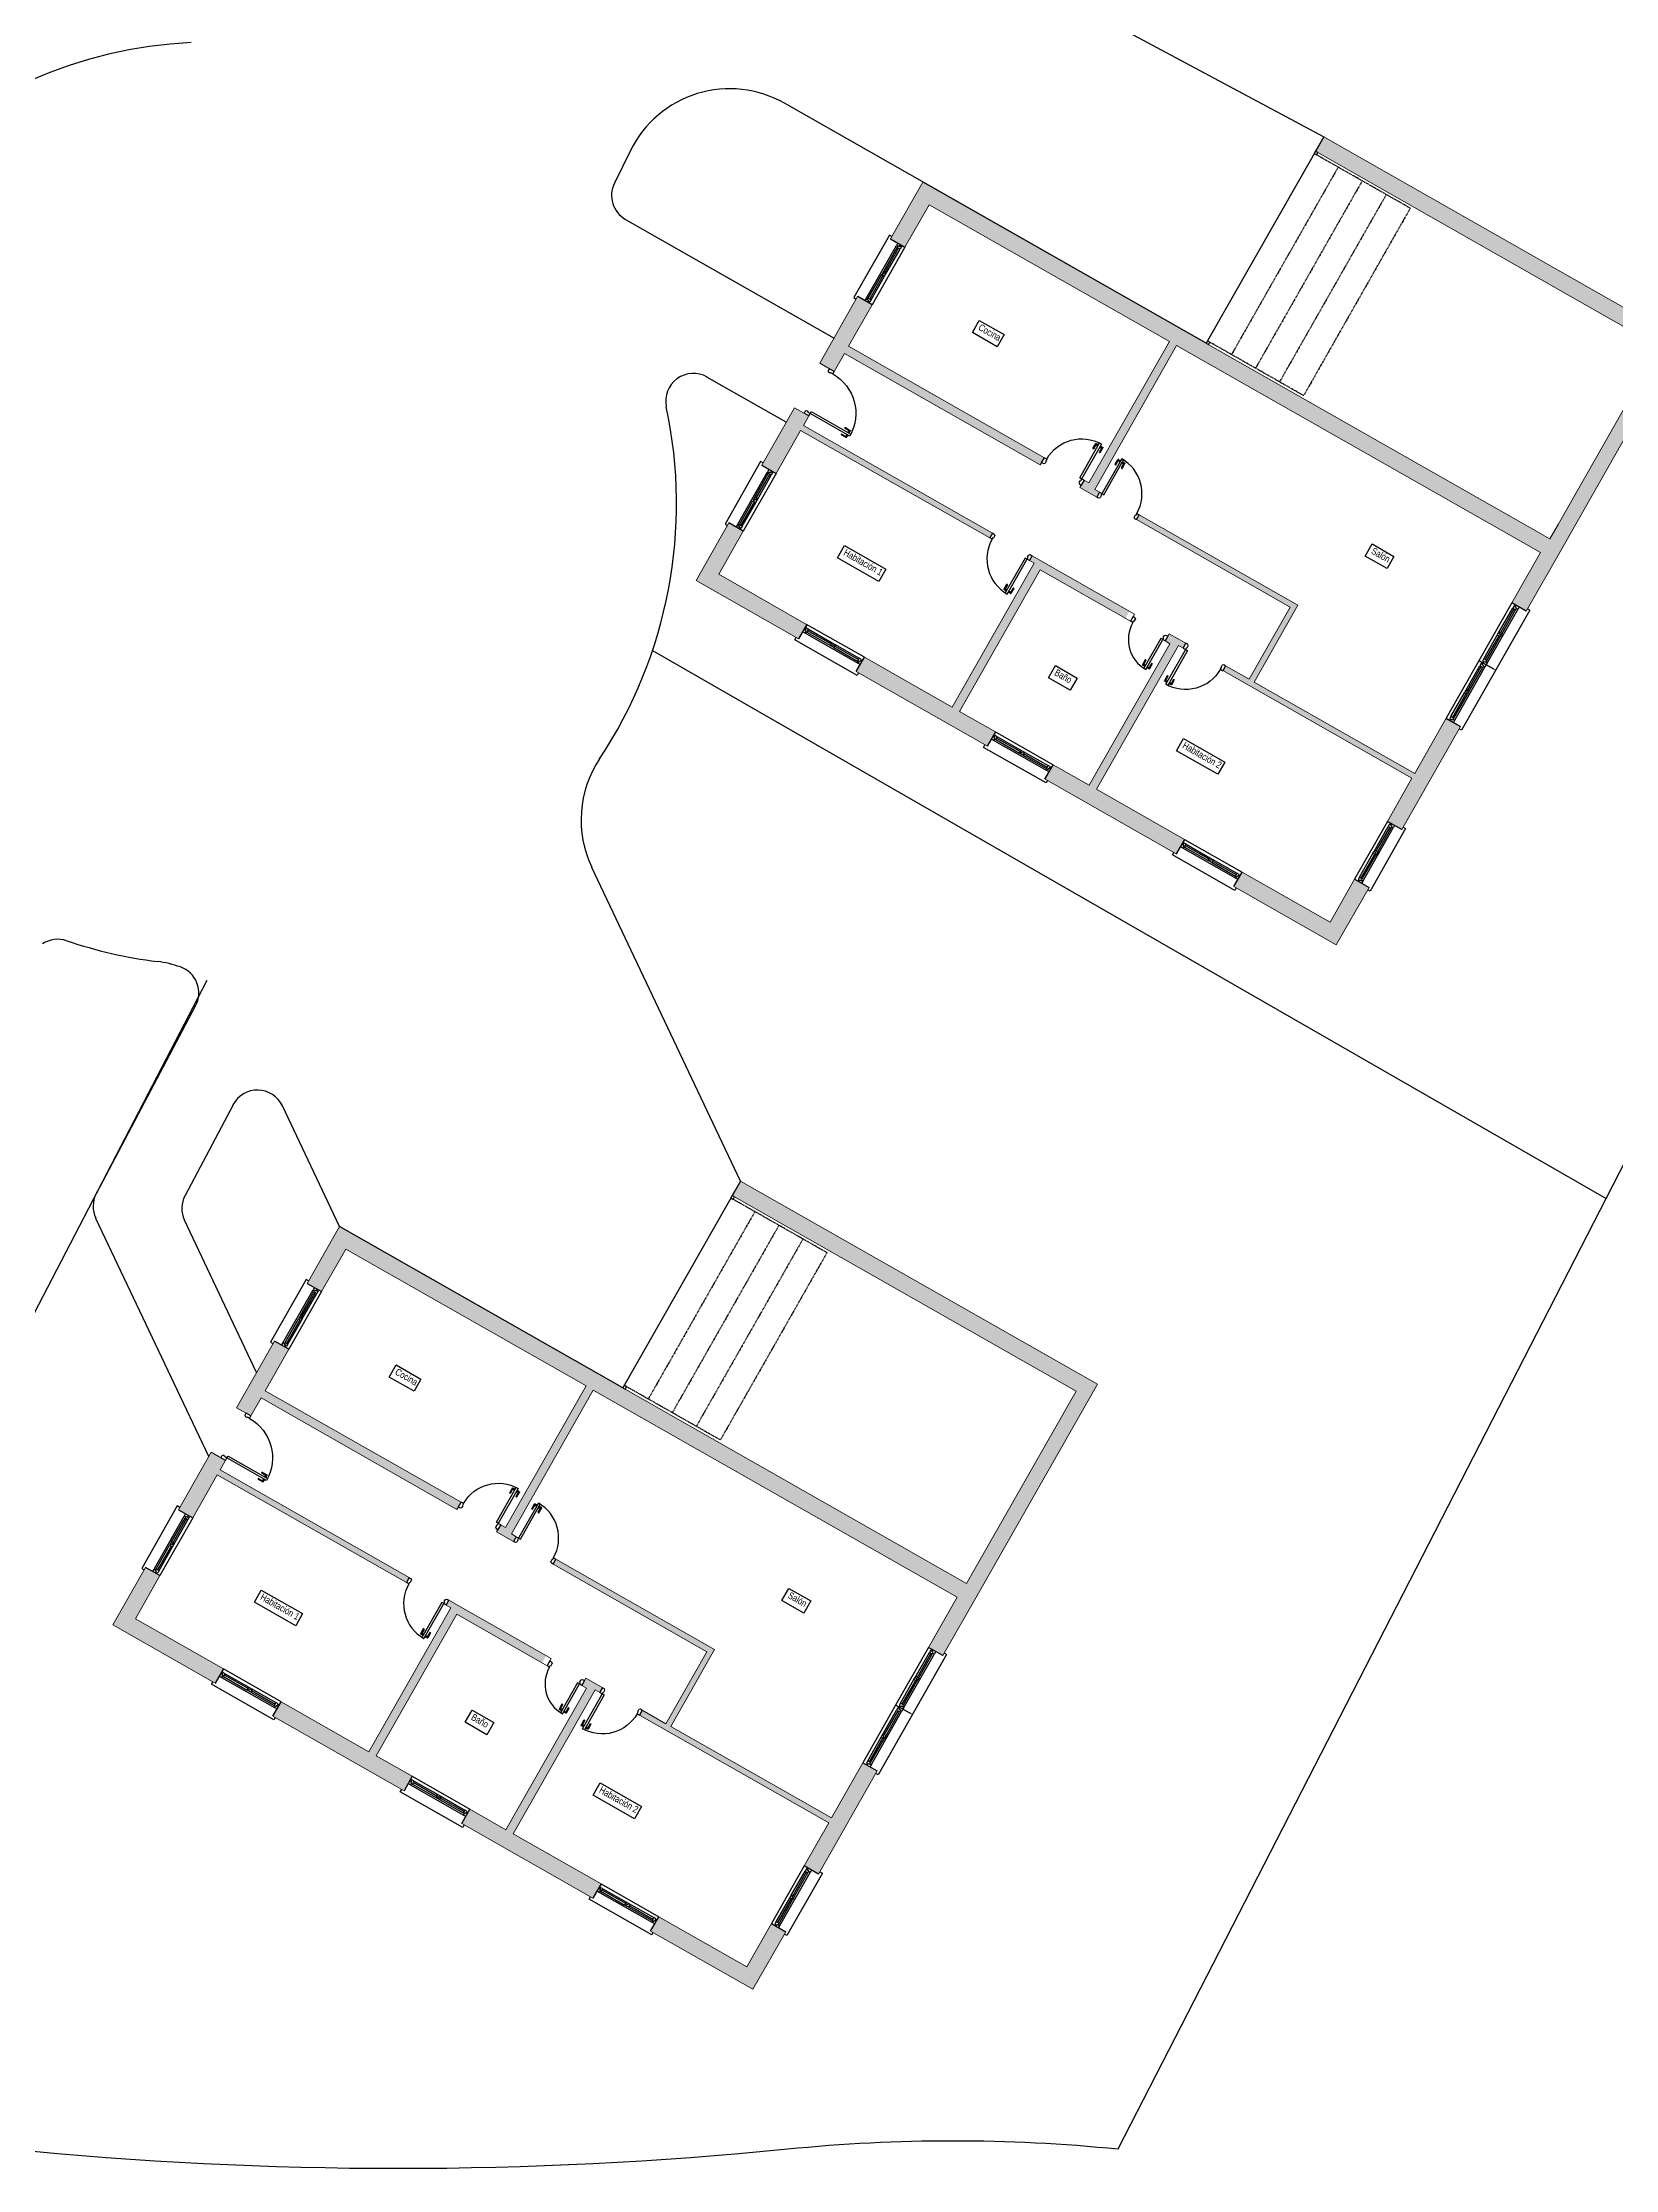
# Model space of a CAD drawing. Header units: millimetres. Extents: x 712192 to 1044287, y 40211 to 168571.
# Drawn here: x 742862 to 763221, y 40970 to 68500 of the extents above; entities that cross this region are included whole.
import ezdxf

# ---------------------------------------------------------------- set-up
doc = ezdxf.new("R2010")
doc.units = ezdxf.units.MM
doc.linetypes.add('ACAD_ISO10W100', pattern=[18, 12, -3, 0, -3])
for name, color, linetype in [('Aceras', 8, 'Continuous'), ('Carpinteria', 14, 'Continuous'), ('Cerramiento', 7, 'Continuous'), ('Cristal', 4, 'Continuous'), ('Fina', 2, 'Continuous'), ('Sombreado muros', 30, 'Continuous'), ('Textos', 5, 'Continuous')]:
    doc.layers.add(name, color=color, linetype=linetype)
for name, color, linetype, lineweight in [('Edificaciones', 6, 'Continuous', 18), ('Parcela', 1, 'Continuous', 30), ('Viales', 7, 'Continuous', 30)]:
    doc.layers.add(name, color=color, linetype=linetype, lineweight=lineweight)
doc.styles.add('basico', font='arial.ttf', dxfattribs={"width": 0.8})
pattern_1 = [(45, (270544.93, 3236.83), (-96.42192, 96.42192), []), (45, (270641.35, 3236.83), (-96.42192, 96.42192), [0, -136.361185])]

# ---------------------------------------------------------------- blocks, each defined once
blk = doc.blocks.new('p825')
at = {"layer": 'Carpinteria'}
for p, q in [((-0.054, 0.68), (-0.054, 0.78)), ((-0.039, 0.785), (-0.049, 0.785)), ((-0.039, 0.68), (-0.039, 0.785)), ((-0.007, 0.785), (-0.017, 0.785)), ((-0.017, 0.765), (-0.017, 0.785)), ((-0.007, 0.754), (-0.007, 0.796)), ((0, 0.796), (-0.007, 0.796)), ((0.04, 0.825), (0, 0.825)), ((0, 0.825), (0, 0)), ((0.04, 0), (0.04, 0.825)), ((0.04, 0.796), (0.047, 0.796)), ((0.047, 0.754), (0.047, 0.796)), ((0.047, 0.785), (0.057, 0.785)), ((0.057, 0.765), (0.057, 0.785)), ((0.079, 0.785), (0.089, 0.785)), ((0.079, 0.68), (0.079, 0.785)), ((0.094, 0.68), (0.094, 0.78)), ((-0.044, 0.675), (-0.049, 0.675)), ((-0.007, 0.765), (-0.017, 0.765)), ((0, 0.754), (-0.007, 0.754)), ((0.04, 0.754), (0.047, 0.754)), ((0.047, 0.765), (0.057, 0.765)), ((0.084, 0.675), (0.089, 0.675)), ((-0.05, 0), (0, 0)), ((0, 0), (0.04, 0)), ((0, 0), (0, -0.04)), ((0.825, 0), (0.875, 0)), ((0.825, 0), (0.825, -0.04)), ((-0.01, -0.1), (-0.05, -0.1)), ((0.01, -0.08), (-0.01, -0.1)), ((0, -0.04), (0.01, -0.04)), ((0.01, -0.04), (0.01, -0.05)), ((0.01, -0.05), (0.01, -0.06)), ((0.01, -0.06), (0.01, -0.08)), ((0.825, -0.04), (0.815, -0.04)), ((0.815, -0.04), (0.815, -0.05)), ((0.815, -0.05), (0.815, -0.06)), ((0.815, -0.06), (0.815, -0.08)), ((0.815, -0.08), (0.84, -0.1)), ((0.86, -0.1), (0.84, -0.1)), ((0.86, -0.1), (0.875, -0.1))]:
    blk.add_line(p, q, dxfattribs=at)
for centre, radius, start, end in [((-0.049, 0.78), 0.005, 90, 180), ((-0.028, 0.812), 0.0294, 248.0255, 291.9745), ((0, 0), 0.825, 0, 90), ((0.068, 0.812), 0.0294, 248.0255, 291.9745), ((0.089, 0.78), 0.005, 0, 90), ((-0.049, 0.68), 0.005, 180, 270), ((-0.044, 0.68), 0.005, 270, 0), ((-0.028, 0.738), 0.0294, 68.0255, 111.9745), ((0.068, 0.738), 0.0294, 68.0255, 111.9745), ((0.084, 0.68), 0.005, 180, 270), ((0.089, 0.68), 0.005, 270, 0)]:
    blk.add_arc(centre, radius, start, end, dxfattribs=at)
at = {"layer": 'Cerramiento'}
for p, q in [((-0.05, 0), (-0.05, -0.1)), ((0.875, 0), (0.875, -0.1))]:
    blk.add_line(p, q, dxfattribs=at)
blk = doc.blocks.new('p725')
at = {"layer": 'Carpinteria'}
for p, q in [((-0.054, 0.58), (-0.054, 0.68)), ((-0.039, 0.685), (-0.049, 0.685)), ((-0.044, 0.575), (-0.049, 0.575)), ((-0.039, 0.58), (-0.039, 0.685)), ((-0.007, 0.685), (-0.017, 0.685)), ((-0.017, 0.665), (-0.017, 0.685)), ((-0.007, 0.665), (-0.017, 0.665)), ((-0.007, 0.654), (-0.007, 0.696)), ((0, 0.696), (-0.007, 0.696)), ((0, 0.654), (-0.007, 0.654)), ((0.04, 0.725), (0, 0.725)), ((0, 0.725), (0, -0.04)), ((0.04, 0), (0.04, 0.725)), ((0.04, 0.696), (0.047, 0.696)), ((0.04, 0.654), (0.047, 0.654)), ((0.047, 0.654), (0.047, 0.696)), ((0.047, 0.685), (0.057, 0.685)), ((0.047, 0.665), (0.057, 0.665)), ((0.057, 0.665), (0.057, 0.685)), ((0.079, 0.685), (0.089, 0.685)), ((0.079, 0.58), (0.079, 0.685)), ((0.084, 0.575), (0.089, 0.575)), ((0.094, 0.58), (0.094, 0.68)), ((-0.05, 0), (0, 0)), ((0, 0), (0.04, 0)), ((0.725, 0), (0.775, 0)), ((0.725, 0), (0.725, -0.04)), ((-0.01, -0.1), (-0.05, -0.1)), ((0.01, -0.08), (-0.01, -0.1)), ((0, -0.04), (0.01, -0.04)), ((0.01, -0.04), (0.01, -0.08)), ((0.725, -0.04), (0.715, -0.04)), ((0.715, -0.04), (0.715, -0.08)), ((0.74, -0.1), (0.715, -0.08)), ((0.76, -0.1), (0.74, -0.1)), ((0.76, -0.1), (0.775, -0.1))]:
    blk.add_line(p, q, dxfattribs=at)
for centre, radius, start, end in [((-0.049, 0.68), 0.005, 90, 180), ((-0.049, 0.58), 0.005, 180, 270), ((-0.044, 0.58), 0.005, 270, 0), ((-0.028, 0.712), 0.0294, 248.0255, 291.9745), ((-0.028, 0.638), 0.0294, 68.0255, 111.9745), ((0, 0), 0.725, 0, 90), ((0.068, 0.712), 0.0294, 248.0255, 291.9745), ((0.068, 0.638), 0.0294, 68.0255, 111.9745), ((0.084, 0.58), 0.005, 180, 270), ((0.089, 0.68), 0.005, 0, 90), ((0.089, 0.58), 0.005, 270, 0)]:
    blk.add_arc(centre, radius, start, end, dxfattribs=at)
at = {"layer": 'Cerramiento'}
for p, q in [((-0.05, 0), (-0.05, -0.1)), ((0.775, -0.1), (0.775, 0))]:
    blk.add_line(p, q, dxfattribs=at)
blk = doc.blocks.new('ven2')
at = {"layer": 'Carpinteria'}
for p, q in [((0, 0.5), (0.04, 0.5)), ((0.04, 0.4), (0.03, 0.4)), ((0.03, 0.4), (0.03, 0.3)), ((0.04, 0.5), (0.04, 0.4)), ((1, 0.5), (0.04, 0.5)), ((0.06, 0.4), (0.04, 0.4)), ((0.06, 0.2), (0.06, 0.4)), ((0.47, 0.4), (0.06, 0.4)), ((0.47, 0.2), (0.47, 0.4)), ((0.47, 0.4), (0.53, 0.4)), ((0.51, 0.3), (0.51, 0.4)), ((0.53, 0.4), (0.53, 0.2)), ((0.94, 0.4), (0.53, 0.4)), ((0.96, 0.4), (0.94, 0.4)), ((0.94, 0.4), (0.94, 0.2)), ((0.96, 0.4), (0.96, 0.5)), ((0.96, 0.5), (1, 0.5)), ((0.97, 0.4), (0.96, 0.4)), ((0.97, 0.3), (0.97, 0.4)), ((0.03, 0.3), (0, 0.3)), ((0.02, 0.3), (0.02, 0.2)), ((0.02, 0.2), (0.06, 0.2)), ((0.49, 0.2), (0.06, 0.2)), ((0.49, 0.2), (0.49, 0.3)), ((0.49, 0.3), (0.51, 0.3)), ((0.53, 0.2), (0.49, 0.2)), ((0.94, 0.2), (0.53, 0.2)), ((0.94, 0.2), (0.98, 0.2)), ((1, 0.3), (0.97, 0.3)), ((0.98, 0.2), (0.98, 0.3))]:
    blk.add_line(p, q, dxfattribs=at)
at = {"layer": 'Cerramiento'}
for p, q in [((0, 1), (0, 0)), ((1, 0), (1, 1))]:
    blk.add_line(p, q, dxfattribs=at)
at = {"layer": 'Cristal'}
for p, q in [((0.47, 0.3), (0.06, 0.3)), ((0.53, 0.3), (0.94, 0.3))]:
    blk.add_line(p, q, dxfattribs=at)
blk = doc.blocks.new('p625')
at = {"layer": 'Carpinteria'}
for p, q in [((-0.054, 0.48), (-0.054, 0.58)), ((-0.039, 0.585), (-0.049, 0.585)), ((-0.044, 0.475), (-0.049, 0.475)), ((-0.039, 0.48), (-0.039, 0.585)), ((-0.017, 0.565), (-0.017, 0.585)), ((-0.007, 0.585), (-0.017, 0.585)), ((-0.007, 0.565), (-0.017, 0.565)), ((0, 0.596), (-0.007, 0.596)), ((-0.007, 0.554), (-0.007, 0.596)), ((0, 0.554), (-0.007, 0.554)), ((0.04, 0.625), (0, 0.625)), ((0, 0.625), (0, -0.04)), ((0.04, 0), (0.04, 0.625)), ((0.04, 0.596), (0.047, 0.596)), ((0.04, 0.554), (0.047, 0.554)), ((0.047, 0.554), (0.047, 0.596)), ((0.047, 0.585), (0.057, 0.585)), ((0.047, 0.565), (0.057, 0.565)), ((0.057, 0.565), (0.057, 0.585)), ((0.079, 0.48), (0.079, 0.585)), ((0.079, 0.585), (0.089, 0.585)), ((0.084, 0.475), (0.089, 0.475)), ((0.094, 0.48), (0.094, 0.58)), ((-0.05, 0), (0, 0)), ((0, 0), (0.04, 0)), ((0.625, 0), (0.675, 0)), ((0.625, 0), (0.625, -0.04)), ((-0.01, -0.1), (-0.05, -0.1)), ((0.01, -0.08), (-0.01, -0.1)), ((0, -0.04), (0.01, -0.04)), ((0.01, -0.04), (0.01, -0.08)), ((0.625, -0.04), (0.615, -0.04)), ((0.615, -0.04), (0.615, -0.08)), ((0.64, -0.1), (0.615, -0.08)), ((0.66, -0.1), (0.64, -0.1)), ((0.66, -0.1), (0.675, -0.1))]:
    blk.add_line(p, q, dxfattribs=at)
for centre, radius, start, end in [((-0.049, 0.58), 0.005, 90, 180), ((-0.049, 0.48), 0.005, 180, 270), ((-0.044, 0.48), 0.005, 270, 0), ((-0.028, 0.612), 0.0294, 248.0255, 291.9745), ((-0.028, 0.538), 0.0294, 68.0255, 111.9745), ((0, 0), 0.625, 0, 90), ((0.068, 0.612), 0.0294, 248.0255, 291.9745), ((0.068, 0.538), 0.0294, 68.0255, 111.9745), ((0.084, 0.48), 0.005, 180, 270), ((0.089, 0.58), 0.005, 0, 90), ((0.089, 0.48), 0.005, 270, 0)]:
    blk.add_arc(centre, radius, start, end, dxfattribs=at)
at = {"layer": 'Cerramiento'}
for p, q in [((-0.05, -0.1), (-0.05, 0)), ((0.675, -0.1), (0.675, 0))]:
    blk.add_line(p, q, dxfattribs=at)

msp = doc.modelspace()

# ---------------------------------------------------------------- hatches: boundary and pattern name
at = {"layer": 'Aceras'}
h = msp.add_hatch(dxfattribs=at)
h.set_pattern_fill('ANSI37', color=256, scale=71.580675)
h.set_pattern_definition([(45, (270544.93, 3236.83), (-160.7032, 160.7032), []), (135, (270544.93, 3236.83), (-160.7032, -160.7032), [])])
h.paths.add_polyline_path([(757552, 126920, 0.414214), (755563, 127297), (722138, 104533), (722944, 103350)])
h.paths.add_polyline_path([(787790, 143539), (799687, 138960, 0.414214), (798865, 140810), (788304, 144875, 0.319675), (777176, 142017), (764778, 133574, 0.414214), (764401, 131584), (778150, 140948, -0.325822)])
h.paths.add_polyline_path([(824260, 129503), (824297, 129905, 0.335762), (823386, 131373), (810355, 136388, 0.414214), (808504, 135566)])
h.paths.add_polyline_path([(833260, 127573, 0.414214), (831409, 126751), (836939, 124623), (836986, 124935, 0.351854), (836085, 126485)])
h.paths.add_polyline_path([(852012, 118821, -0.378204), (856528, 111652), (854208, 97365, 0.414214), (855850, 98548), (857942, 111422, 0.375958), (852475, 120177), (844825, 123121, 0.414214), (842975, 122299)])
h.paths.add_polyline_path([(854898, 92685, 0.421729), (853678, 94333), (850815, 76534, 0.416122), (852466, 77716)])
h.paths.add_polyline_path([(851021, 68815, 0.414214), (849837, 70458), (847818, 58027), (848044, 58026, 0.369067), (849463, 59228)])
at = {"layer": 'Sombreado muros'}
h = msp.add_hatch(dxfattribs=at)
h.set_pattern_fill('SACNCR', color=256, scale=57.26454)
h.set_pattern_definition(pattern_1)
h.paths.add_polyline_path([(764064, 64652), (759444, 67281), (759338, 67095), (759369, 67077), (763788, 64562), (762479, 62261), (762373, 62075), (754256, 66694), (753837, 65958), (754024, 65851), (754336, 66401), (757447, 64631), (756404, 62799), (756342, 62834), (756289, 62741), (756507, 62617), (756542, 62679), (756480, 62714), (757540, 64578), (762250, 61898), (761879, 61246), (762065, 61140), (762543, 61978)])
h.paths.add_polyline_path([(753599, 65105), (753412, 65211), (752921, 64349), (753108, 64242), (753241, 64476), (755776, 63033), (755829, 63126), (753294, 64569)])
h.paths.add_polyline_path([(751931, 62175), (751745, 62282), (751321, 61536), (752646, 60782), (752752, 60969), (751614, 61617)])
h.paths.add_polyline_path([(752674, 63480), (755122, 62087), (755157, 62149), (752709, 63542), (752780, 63667), (752594, 63773), (752170, 63028), (752356, 62922)])
h.paths.add_polyline_path([(754730, 59843), (755773, 61675), (756877, 61047), (756930, 61140), (755671, 61857), (755635, 61795), (755697, 61760), (754637, 59896), (753499, 60544), (753392, 60357), (755091, 59391), (755197, 59577)])
h.paths.add_polyline_path([(761216, 59647), (761029, 59753), (760623, 59039), (758543, 60222), (759110, 61218), (757055, 62387), (757020, 62325), (759012, 61191), (758481, 60258), (758175, 60432), (758139, 60370), (760587, 58977), (760269, 58418), (760456, 58312)])
h.paths.add_polyline_path([(760031, 57565), (759845, 57672), (759527, 57113), (758388, 57761), (758282, 57575), (759607, 56820)])
h.paths.add_polyline_path([(756503, 58834), (757564, 60697), (757626, 60662), (757661, 60724), (757444, 60848), (757391, 60755), (757453, 60719), (756410, 58887), (755943, 59153), (755837, 58966), (757536, 57999), (757642, 58186)])
h = msp.add_hatch(dxfattribs=at)
h.set_pattern_fill('SACNCR', color=256, scale=57.26454)
h.set_pattern_definition(pattern_1)
h.paths.add_polyline_path([(745230, 50148), (745168, 50184), (745044, 50254), (744620, 49509), (744806, 49403), (745124, 49962), (747572, 48568), (747608, 48631), (745160, 50024)])
h.paths.add_polyline_path([(744381, 48657), (744195, 48763), (743771, 48018), (745096, 47264), (745202, 47450), (744064, 48098)])
h.paths.add_polyline_path([(747180, 46324), (748223, 48157), (749327, 47528), (749381, 47621), (748121, 48338), (748085, 48276), (748148, 48241), (747087, 46377), (745949, 47025), (745842, 46839), (747541, 45872), (747647, 46059)])
h.paths.add_polyline_path([(748953, 45315), (750014, 47179), (750076, 47143), (750112, 47205), (749894, 47329), (749841, 47236), (749903, 47201), (748860, 45368), (748394, 45634), (748287, 45447), (749986, 44481), (750092, 44667)])
h.paths.add_polyline_path([(750838, 44242), (750732, 44056), (752057, 43302), (752481, 44047), (752295, 44153), (751977, 43595)])
h.paths.add_polyline_path([(753666, 46128), (753479, 46234), (753073, 45520), (750993, 46704), (751560, 47699), (749505, 48868), (749470, 48806), (751462, 47672), (750931, 46739), (750625, 46913), (750589, 46851), (753037, 45458), (752720, 44899), (752906, 44793)])
h.paths.add_polyline_path([(754993, 48459), (756515, 51133), (751895, 53763), (751788, 53576), (751820, 53558), (756239, 51043), (754929, 48743), (754823, 48556), (746706, 53175), (746287, 52439), (746474, 52333), (746787, 52883), (749897, 51112), (748854, 49280), (748792, 49315), (748739, 49222), (748957, 49098), (748992, 49160), (748930, 49196), (749990, 51059), (754700, 48379), (754329, 47727), (754516, 47621)])
h.paths.add_polyline_path([(746049, 51586), (745862, 51692), (745371, 50830), (745558, 50724), (745691, 50957), (748226, 49514), (748279, 49607), (745744, 51050)])

# ---------------------------------------------------------------- linework, layer by layer
at = {"layer": 'Carpinteria'}
for p, q in [((759338, 67095), (759321, 67064)), ((759321, 67064), (759352, 67046)), ((759369, 67077), (759338, 67095)), ((759352, 67046), (759369, 67077)), ((757940, 64638), (757923, 64607)), ((757923, 64607), (757954, 64590)), ((757971, 64621), (757940, 64638)), ((757954, 64590), (757971, 64621)), ((751788, 53576), (751771, 53545)), ((751771, 53545), (751802, 53527)), ((751820, 53558), (751788, 53576)), ((751802, 53527), (751820, 53558)), ((750390, 51120), (750373, 51089)), ((750373, 51089), (750404, 51071)), ((750422, 51102), (750390, 51120)), ((750404, 51071), (750422, 51102))]:
    msp.add_line(p, q, dxfattribs=at)
at = {"layer": 'Carpinteria', "linetype": 'ACAD_ISO10W100'}
for p, q in [((760565, 66356), (759352, 67046)), ((759632, 66887), (758251, 64461)), ((759943, 66710), (758562, 64284)), ((760254, 66533), (758873, 64107)), ((760565, 66356), (759185, 63930)), ((759185, 63930), (757971, 64621)), ((753015, 52837), (751802, 53527)), ((752082, 53368), (750702, 50943)), ((752393, 53191), (751013, 50766)), ((752704, 53014), (751324, 50589)), ((753015, 52837), (751635, 50412)), ((751635, 50412), (750422, 51102))]:
    msp.add_line(p, q, dxfattribs=at)
at = {"layer": 'Edificaciones'}
for p, q in [((754024, 65851), (754336, 66401)), ((753837, 65958), (754024, 65851)), ((753412, 65211), (753599, 65105)), ((753241, 64476), (755776, 63033)), ((753294, 64569), (755829, 63126)), ((757447, 64631), (756404, 62799)), ((757540, 64578), (756480, 62714)), ((753108, 64242), (752921, 64349)), ((752780, 63667), (752594, 63773)), ((752674, 63480), (755122, 62087)), ((752709, 63542), (755157, 62149)), ((755829, 63126), (755776, 63033)), ((752170, 63028), (752356, 62922)), ((756342, 62834), (756289, 62741)), ((756342, 62834), (756404, 62799)), ((756289, 62741), (756507, 62617)), ((756480, 62714), (756542, 62679)), ((756542, 62679), (756507, 62617)), ((751745, 62282), (751931, 62175)), ((757055, 62387), (757020, 62325)), ((757020, 62325), (759012, 61191)), ((757055, 62387), (759110, 61218)), ((762479, 62261), (762373, 62075)), ((751931, 62175), (751614, 61617)), ((755122, 62087), (755157, 62149)), ((755697, 61760), (754637, 59896)), ((755773, 61675), (754730, 59843)), ((755635, 61795), (755671, 61857)), ((755635, 61795), (755697, 61760)), ((755671, 61857), (756996, 61103)), ((755773, 61675), (756943, 61009)), ((751614, 61617), (752752, 60969)), ((758481, 60258), (759012, 61191)), ((758543, 60222), (759110, 61218)), ((761879, 61246), (762065, 61140)), ((752752, 60969), (752646, 60782)), ((756943, 61009), (756996, 61103)), ((757391, 60755), (757444, 60848)), ((757444, 60848), (757661, 60724)), ((757453, 60719), (756410, 58887)), ((757564, 60697), (756503, 58834)), ((757391, 60755), (757453, 60719)), ((757564, 60697), (757626, 60662)), ((757626, 60662), (757661, 60724)), ((753499, 60544), (753392, 60357)), ((753499, 60544), (754637, 59896)), ((758139, 60370), (758175, 60432)), ((758139, 60370), (760587, 58977)), ((758175, 60432), (758481, 60258)), ((761454, 60499), (761672, 60375)), ((758543, 60222), (760623, 59039)), ((761029, 59753), (761216, 59647)), ((755197, 59577), (755091, 59391)), ((755943, 59153), (755837, 58966)), ((760269, 58418), (760456, 58312)), ((757642, 58186), (757536, 57999)), ((758388, 57761), (758282, 57575)), ((759845, 57672), (760031, 57565)), ((746474, 52333), (746787, 52883)), ((746287, 52439), (746474, 52333)), ((745862, 51692), (746049, 51586)), ((745691, 50957), (748226, 49514)), ((745744, 51050), (748279, 49607)), ((749897, 51112), (748854, 49280)), ((749990, 51059), (748930, 49196)), ((745558, 50724), (745371, 50830)), ((745230, 50148), (745044, 50254)), ((745124, 49962), (747572, 48568)), ((745160, 50024), (747608, 48631)), ((748279, 49607), (748226, 49514)), ((744620, 49509), (744806, 49403)), ((748792, 49315), (748739, 49222)), ((748792, 49315), (748854, 49280)), ((748739, 49222), (748957, 49098)), ((748930, 49196), (748992, 49160)), ((748992, 49160), (748957, 49098)), ((744195, 48763), (744381, 48657)), ((749505, 48868), (749470, 48806)), ((749470, 48806), (751462, 47672)), ((749505, 48868), (751560, 47699)), ((754929, 48743), (754823, 48556)), ((744381, 48657), (744064, 48098)), ((747572, 48568), (747608, 48631)), ((748148, 48241), (747087, 46377)), ((748085, 48276), (748121, 48338)), ((748085, 48276), (748148, 48241)), ((748121, 48338), (749446, 47584)), ((744064, 48098), (745202, 47450)), ((748223, 48157), (747180, 46324)), ((748223, 48157), (749393, 47491)), ((750931, 46739), (751462, 47672)), ((750993, 46704), (751560, 47699)), ((754329, 47727), (754516, 47621)), ((745202, 47450), (745096, 47264)), ((749393, 47491), (749446, 47584)), ((749903, 47201), (748860, 45368)), ((750014, 47179), (748953, 45315)), ((749841, 47236), (749894, 47329)), ((749841, 47236), (749903, 47201)), ((749894, 47329), (750112, 47205)), ((750014, 47179), (750076, 47143)), ((750076, 47143), (750112, 47205)), ((745949, 47025), (745842, 46839)), ((745949, 47025), (747087, 46377)), ((750589, 46851), (750625, 46913)), ((750589, 46851), (753037, 45458)), ((750625, 46913), (750931, 46739)), ((753904, 46981), (754122, 46857)), ((750993, 46704), (753073, 45520)), ((747647, 46059), (747541, 45872)), ((753479, 46234), (753666, 46128)), ((748394, 45634), (748287, 45447)), ((752720, 44899), (752906, 44793)), ((750092, 44667), (749986, 44481)), ((750838, 44242), (750732, 44056)), ((752295, 44153), (752481, 44047))]:
    msp.add_line(p, q, dxfattribs=at)
for points in [[(762543, 61978), (764064, 64652), (759444, 67281), (759321, 67064)], [(762479, 62261), (763788, 64562), (759338, 67095)], [(762373, 62075), (754256, 66694), (753837, 65958)], [(757447, 64631), (754336, 66401)], [(753412, 65211), (752921, 64349)], [(753599, 65105), (753294, 64569)], [(753241, 64476), (753090, 64211)], [(761879, 61246), (762250, 61898), (757540, 64578)], [(752594, 63773), (752170, 63028)], [(752798, 63698), (752709, 63542)], [(752674, 63480), (752356, 62922)], [(751745, 62282), (751321, 61536), (752646, 60782)], [(762065, 61140), (762543, 61978)], [(753392, 60357), (755091, 59391)], [(754730, 59843), (755197, 59577)], [(760623, 59039), (761029, 59753)], [(760456, 58312), (761216, 59647)], [(755837, 58966), (757536, 57999)], [(755943, 59153), (756410, 58887)], [(760269, 58418), (760587, 58977)], [(756503, 58834), (757642, 58186)], [(758282, 57575), (759607, 56820), (760031, 57565)], [(758388, 57761), (759527, 57113), (759845, 57672)], [(754993, 48459), (756515, 51133), (751895, 53763), (751771, 53545)], [(754929, 48743), (756239, 51043), (751788, 53576)], [(754823, 48556), (746706, 53175), (746287, 52439)], [(749897, 51112), (746787, 52883)], [(745862, 51692), (745371, 50830)], [(746049, 51586), (745744, 51050)], [(745691, 50957), (745540, 50693)], [(754329, 47727), (754700, 48379), (749990, 51059)], [(745044, 50254), (744620, 49509)], [(745248, 50179), (745160, 50024)], [(745124, 49962), (744806, 49403)], [(744195, 48763), (743771, 48018), (745096, 47264)], [(754516, 47621), (754993, 48459)], [(745842, 46839), (747541, 45872)], [(747180, 46324), (747647, 46059)], [(752906, 44793), (753666, 46128)], [(753073, 45520), (753479, 46234)], [(748287, 45447), (749986, 44481)], [(748394, 45634), (748860, 45368)], [(752720, 44899), (753037, 45458)], [(748953, 45315), (750092, 44667)], [(750732, 44056), (752057, 43302), (752481, 44047)], [(750838, 44242), (751977, 43595), (752295, 44153)]]:
    msp.add_lwpolyline(points, dxfattribs=at)
at = {"layer": 'Fina'}
for p, q in [((753823, 66006), (753363, 65198)), ((754024, 65851), (753599, 65105)), ((753855, 65989), (753823, 66006)), ((753363, 65198), (753394, 65180)), ((752156, 63077), (751696, 62268)), ((752187, 63059), (752156, 63077)), ((752356, 62922), (751931, 62175)), ((751696, 62268), (751727, 62250)), ((762114, 61153), (761229, 59598)), ((761879, 61246), (761454, 60499)), ((762114, 61153), (762083, 61171)), ((753499, 60544), (752752, 60969)), ((752597, 60769), (752615, 60800)), ((753406, 60309), (752597, 60769)), ((753423, 60340), (753406, 60309)), ((761454, 60499), (761029, 59753)), ((755197, 59577), (755943, 59153)), ((761229, 59598), (761198, 59615)), ((755042, 59377), (755060, 59409)), ((755851, 58917), (755042, 59377)), ((755868, 58948), (755851, 58917)), ((760269, 58418), (759845, 57672)), ((757642, 58186), (758388, 57761)), ((760505, 58325), (760045, 57517)), ((760474, 58343), (760505, 58325)), ((757487, 57986), (757504, 58017)), ((758295, 57526), (757487, 57986)), ((758313, 57557), (758295, 57526)), ((760045, 57517), (760014, 57534)), ((746274, 52488), (745813, 51679)), ((746474, 52333), (746049, 51586)), ((746305, 52470), (746274, 52488)), ((745813, 51679), (745844, 51661)), ((744606, 49558), (744146, 48749)), ((744637, 49540), (744606, 49558)), ((744806, 49403), (744381, 48657)), ((744146, 48749), (744177, 48732)), ((754564, 47634), (753679, 46079)), ((754329, 47727), (753904, 46981)), ((754564, 47634), (754533, 47652)), ((745949, 47025), (745202, 47450)), ((745047, 47250), (745065, 47281)), ((745856, 46790), (745047, 47250)), ((745874, 46821), (745856, 46790)), ((753904, 46981), (753479, 46234)), ((747647, 46059), (748394, 45634)), ((753679, 46079), (753648, 46097)), ((747492, 45859), (747510, 45890)), ((748301, 45398), (747492, 45859)), ((748318, 45430), (748301, 45398)), ((752720, 44899), (752295, 44153)), ((750092, 44667), (750838, 44242)), ((752955, 44807), (752495, 43998)), ((752924, 44824), (752955, 44807)), ((749937, 44467), (749955, 44498)), ((750746, 44007), (749937, 44467)), ((750763, 44038), (750746, 44007)), ((752495, 43998), (752464, 44016))]:
    msp.add_line(p, q, dxfattribs=at)
at = {"layer": 'Parcela'}
for p, q in [((750757, 60632), (763101, 53538)), ((744989, 56359), (737569, 42077))]:
    msp.add_line(p, q, dxfattribs=at)
msp.add_lwpolyline([(852012, 118821), (787790, 143539, 0.325822), (778150, 140948), (722944, 103350), (732613, 68202), (724717, 65744), (724234, 63740, 0.180942), (725923, 49944, 0.177877), (732879, 43605, 0.071967), (742428, 41236, 0.049784), (752504, 41236, -0.049784), (756785, 41236), (776408, 79455), (778766, 99988), (832631, 93802)], format="xyb", dxfattribs=at)
at = {"layer": 'Textos'}
for points in [[(754987, 64904), (755309, 64720), (755219, 64562), (754897, 64745)], [(753242, 61988), (753778, 61684), (753688, 61525), (753152, 61830)], [(760072, 62010), (760354, 61849), (760264, 61691), (759982, 61851)], [(755972, 60435), (756254, 60274), (756164, 60116), (755882, 60277)], [(757629, 59492), (758164, 59187), (758074, 59029), (757539, 59334)], [(747437, 51385), (747760, 51201), (747670, 51043), (747347, 51227)], [(745693, 48470), (746228, 48165), (746138, 48007), (745603, 48312)], [(752522, 48491), (752804, 48330), (752714, 48172), (752432, 48333)], [(748422, 46916), (748704, 46756), (748614, 46597), (748332, 46758)], [(750079, 45973), (750615, 45668), (750525, 45510), (749989, 45815)]]:
    msp.add_lwpolyline(points, close=True, dxfattribs=at)
at = {"layer": 'Viales'}
for p, q in [((759444, 67281), (757923, 64607)), ((752487, 63586), (751462, 64170)), ((751895, 53763), (749970, 57824)), ((743558, 53602), (744843, 56030)), ((745327, 54750), (744706, 53577)), ((746706, 53175), (745967, 54736)), ((751895, 53763), (750373, 51089)), ((745012, 50198), (743551, 53281)), ((745632, 51287), (744699, 53256)), ((750373, 51089), (746706, 53175))]:
    msp.add_line(p, q, dxfattribs=at)
for points in [[(759658, 79194), (757473, 80437, 0.431636), (756975, 80284), (753028, 72283, 0.404636), (753637, 70388), (759444, 67281)], [(757923, 64607), (752464, 67714, 0.431636), (750472, 67103), (750264, 66681, 0.397003), (750408, 66211), (753107, 64675)]]:
    msp.add_lwpolyline(points, format="xyb", dxfattribs=at)
for centre, radius, start, end in [((745093, 62533), 5975, 92.9493, 173.8479), ((751285, 63859), 358, 60.3547, 192.0872), ((745093, 62533), 5975, 326.4283, 12.0872), ((751264, 58438), 1432, 146.4283, 205.3559), ((743060, 56535), 358, 71.2814, 123.7498), ((745093, 62533), 5975, 251.2814, 262.8429), ((744170, 55184), 1432, 70.5933, 82.8429), ((744527, 56197), 358, 332.1106, 70.5933), ((745643, 54583), 358, 25.3559, 152.1106), ((743874, 53435), 358, 152.1106, 205.3559), ((745022, 53409), 358, 152.1106, 205.3559)]:
    msp.add_arc(centre, radius, start, end, dxfattribs=at)

# ---------------------------------------------------------------- block references
at = {"layer": 'Cerramiento'}
for name, p, xscale, yscale, zscale, rotation in [('p825', (752798, 63698), -715.8067457142452, 715.8067457142453, 715.8067457142453, 240.3546690373274), ('p725', (756311, 62852), -715.8067457142453, 715.8067457142453, 715.8067457142453, 330.354669037155), ('p725', (756573, 62661), 715.8067457142453, 715.8067457142453, 715.8067457142453, 330.354669037155), ('p725', (755604, 61813), 715.8067457142452, 715.8067457142452, 715.8067457142452, 150.354669037155), ('p625', (757360, 60772), 710.0802917653225, 710.0802917653225, 710.0802917653225, 150.3546690372523), ('p725', (757657, 60644), -715.8067457142452, 715.8067457142453, 715.8067457142453, 150.354669037155), ('p825', (745248, 50179), -715.8067457142452, 715.8067457142453, 715.8067457142453, 240.3546690373274), ('p725', (748761, 49333), -715.8067457142453, 715.8067457142453, 715.8067457142453, 330.354669037155), ('p725', (749023, 49143), 715.8067457142453, 715.8067457142453, 715.8067457142453, 330.354669037155), ('p725', (748054, 48294), 715.8067457142452, 715.8067457142452, 715.8067457142452, 150.354669037155), ('p625', (749810, 47254), 710.0802917653225, 710.0802917653225, 710.0802917653225, 150.3546690372523), ('p725', (750107, 47126), -715.8067457142452, 715.8067457142453, 715.8067457142453, 150.354669037155)]:
    msp.add_blockref(name, p, dxfattribs=dict(at, xscale=xscale, yscale=yscale, zscale=zscale, rotation=rotation))
at = {"layer": 'Fina', "yscale": 214.7420237142814}
for p, xscale, zscale, rotation in [((754024, 65851), -858.9680948570943, 858.9680948570943, 60.35466903715499), ((752356, 62922), -858.9680948570943, 858.9680948570943, 60.35466903715499), ((761879, 61246), 858.9680948570945, 858.9680948570945, 240.354669037155), ((753499, 60544), 858.9680948570943, 858.9680948570943, 150.354669037155), ((761454, 60499), 858.9680948570945, 858.9680948570945, 240.354669037155), ((755943, 59153), 858.9680948570943, 858.9680948570943, 150.354669037155), ((760269, 58418), 858.9680948570945, 858.9680948570945, 240.354669037155), ((758388, 57761), 858.9680948570943, 858.9680948570943, 150.354669037155), ((746474, 52333), -858.9680948570943, 858.9680948570943, 60.35466903715499), ((744806, 49403), -858.9680948570943, 858.9680948570943, 60.35466903715499), ((754329, 47727), 858.9680948570945, 858.9680948570945, 240.354669037155), ((745949, 47025), 858.9680948570943, 858.9680948570943, 150.354669037155), ((753904, 46981), 858.9680948570945, 858.9680948570945, 240.354669037155), ((748394, 45634), 858.9680948570943, 858.9680948570943, 150.354669037155), ((752720, 44899), 858.9680948570945, 858.9680948570945, 240.354669037155), ((750838, 44242), 858.9680948570943, 858.9680948570943, 150.354669037155)]:
    msp.add_blockref('ven2', p, dxfattribs=dict(at, xscale=xscale, zscale=zscale, rotation=rotation))

# ---------------------------------------------------------------- texts
at = {"layer": 'Textos', "style": 'basico', "width": 0.8}
for s, height, p in [('Cocina', 89.5, (754965, 64786)), ('Habitación 1', 89.48, (753221, 61871)), ('Salón', 89.5, (760050, 61892)), ('Baño', 89.5, (755950, 60317)), ('Habitación 2', 89.48, (757607, 59374)), ('Cocina', 89.5, (747415, 51267)), ('Habitación 1', 89.48, (745671, 48352)), ('Salón', 89.5, (752500, 48373)), ('Baño', 89.5, (748400, 46798)), ('Habitación 2', 89.48, (750057, 45855))]:
    msp.add_text(s, height=height, rotation=330.3547, dxfattribs=at).set_placement(p)

doc.saveas('drawing.dxf')
